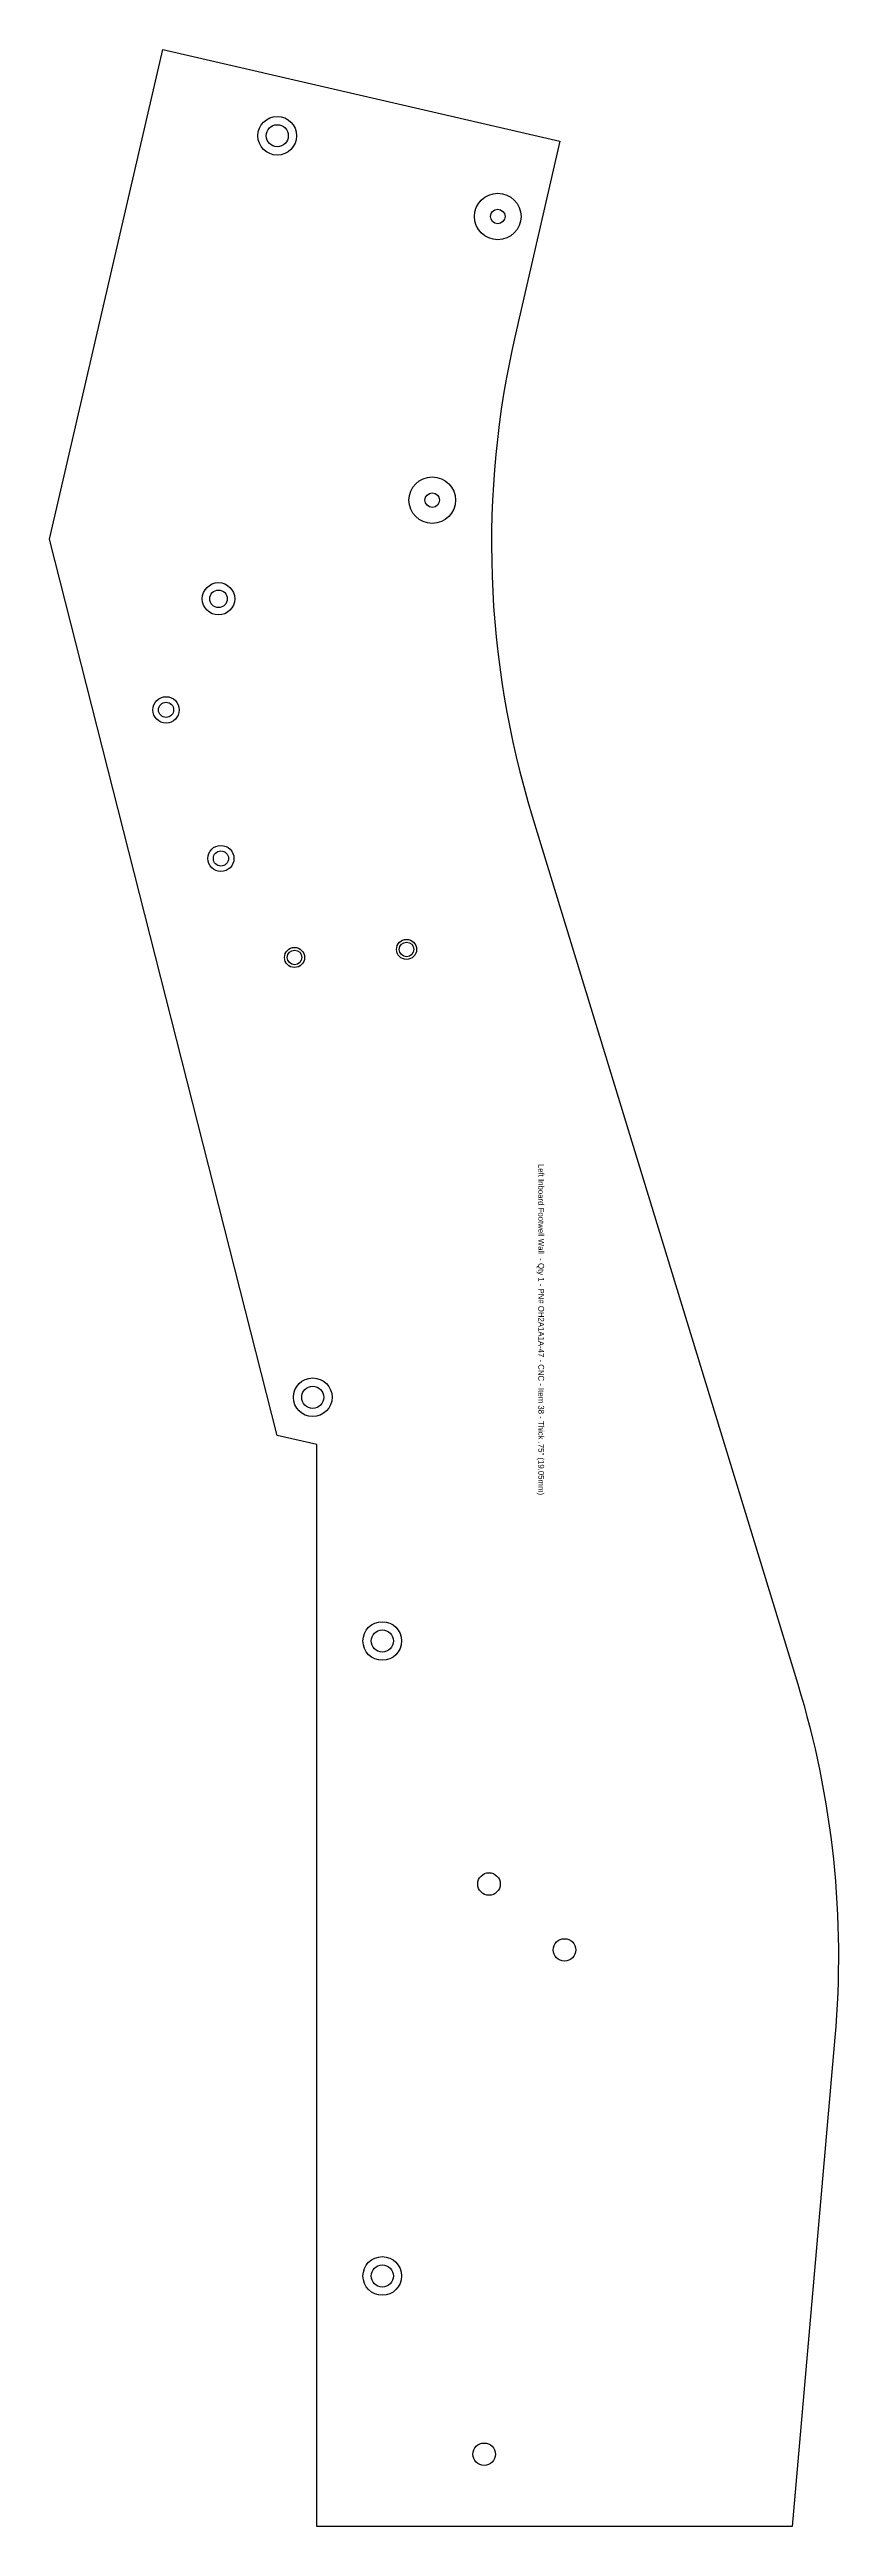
# Model space of a CAD drawing. Extents: x -1.2 to 5.6, y 1.4 to 22.7.
import ezdxf

# ---------------------------------------------------------------- set-up
doc = ezdxf.new("R2010")
doc.units = 0
doc.header["$MEASUREMENT"] = 0
doc.layers.get('0').update_dxf_attribs({"linetype": 'CONTINUOUS'})
doc.layers.add('Info', color=4, linetype='CONTINUOUS')
doc.styles.add('Annotative', font='txt')

msp = doc.modelspace()

# ---------------------------------------------------------------- linework, layer by layer
at = {"color": 7, "linetype": 'Continuous'}
msp.add_lwpolyline([(5.214, 1.427), (1.134, 1.427), (1.134, 10.718), (0.795, 10.796), (-1.16, 18.493), (-0.189, 22.698), (3.221, 21.91), (2.839, 20.254, 0.131652), (2.983, 16.115), (5.262, 8.661, -0.096289), (5.581, 5.625)], format="xyb", close=True, dxfattribs=at)
for centre, radius in [((0.794, 21.957), 0.166), ((2.687, 21.264), 0.2), ((2.125, 18.828), 0.2), ((0.29, 17.981), 0.139), ((-0.16, 17.027), 0.113), ((0.311, 15.751), 0.112), ((0.943, 14.901), 0.086), ((1.904, 14.97), 0.086), ((1.099, 11.124), 0.166), ((1.696, 9.031), 0.166), ((2.612, 6.944), 0.0967), ((3.26, 6.378), 0.0967), ((1.696, 3.578), 0.166), ((2.571, 2.047), 0.0967)]:
    msp.add_circle(centre, radius, dxfattribs=at)
for centre, radius in [((0.794, 21.957), 0.095), ((2.687, 21.264), 0.0625), ((2.125, 18.828), 0.0625), ((0.29, 17.981), 0.075), ((-0.16, 17.027), 0.065), ((0.311, 15.751), 0.065), ((0.943, 14.901), 0.0625), ((1.904, 14.97), 0.0625), ((1.099, 11.124), 0.095), ((1.696, 9.031), 0.095), ((1.696, 3.578), 0.095)]:
    msp.add_circle(centre, radius)

# ---------------------------------------------------------------- texts
at = {"layer": 'Info', "style": 'Annotative'}
msp.add_text('Left Inboard Footwell Wall  - Qty 1 - PN# OH2A1A1A-47 - CNC - Item 38 - Thick .75" (19.05mm)', height=0.05, rotation=270, dxfattribs=at).set_placement((3.035, 13.128))

doc.saveas('drawing.dxf')
